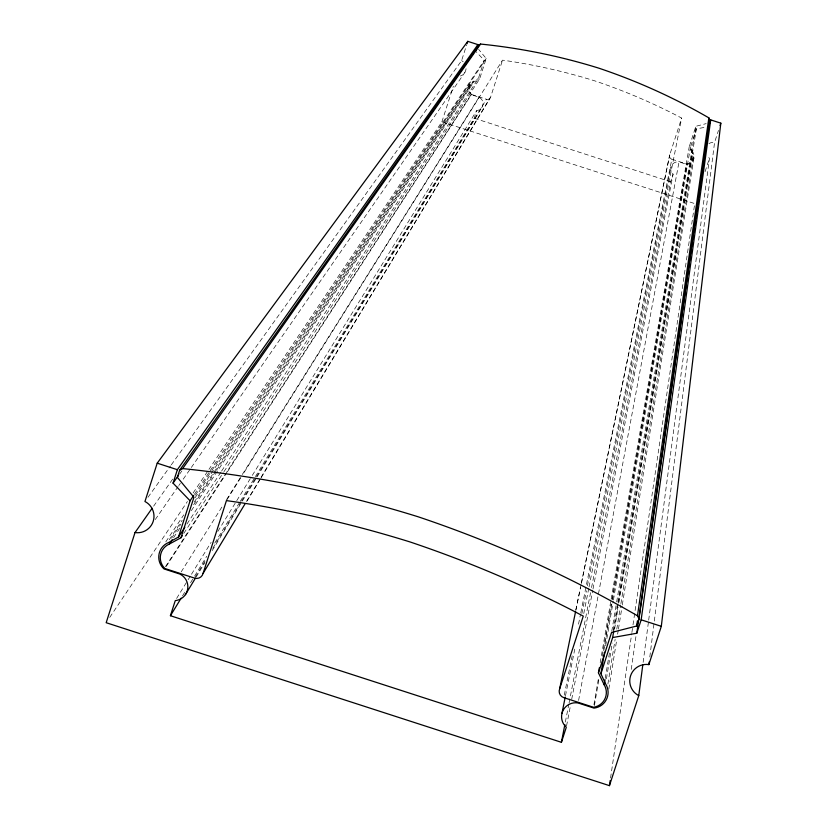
<?xml version="1.0" encoding="UTF-8"?>
<svg xmlns="http://www.w3.org/2000/svg" width="827" height="827" viewBox="0 0 827 827"><rect width="100%" height="100%" fill="white"/><g stroke="black" fill="none" stroke-linecap="round" stroke-linejoin="round"><path stroke-width="0.62" stroke-dasharray="4.13 3.1" d="M649.815 656.927L714.559 142.471L718.477 130.408M643.137 662.344L648.523 621.397M648.688 620.116L709.483 158.122A8.353 8.342 2 0 1 707.86 157.027M631.259 669.384L636.17 634.847M610.564 777.99L631.704 633.751M631.89 632.479L632.82 626.091M633.006 624.819L694.732 203.587L441.897 121.827L208.973 469.333M608.837 688.994L616.808 639.281M617.624 634.175L618.234 630.36M618.441 629.078L622.121 606.129M622.317 604.857L694.049 157.388M607.897 684.001L615.123 639.374M616.777 629.171L620.695 604.951M620.901 603.679L693.16 157.44M606.439 678.771L612.29 643.075M614.595 629.047L618.151 607.38M618.989 602.283L692.84 152.23L690.473 147.134L696.396 128.867L706.093 127.11M605.23 678.429L609.437 652.968M613.231 630.05L617.645 603.317M617.852 602.046L692.127 152.695L689.242 146.689L695.858 126.293L706.165 123.626M613.706 631.177L618.12 604.403M618.327 603.131L696.396 128.867M611.784 631.187L616.446 603.214M616.653 601.932L695.858 126.293M594.417 705.565L599.203 677.551M603.782 650.818L612.269 601.167M612.487 599.895L686.989 164.47A8.012 7.991 5.8 0 0 692.84 152.23M605.653 645.763L613.231 601.25M613.448 599.978L690.473 147.134M600.195 662.706L610.936 600.423M611.163 599.151L689.242 146.689M593.941 704.718L598.521 677.995M602.232 656.369L611.184 604.217M612.063 599.12L686.751 164.035A7.557 7.536 5.8 0 0 692.127 152.695M578.6 700.438L679.029 161.896L686.989 164.47M566.547 725.951L570.465 705.658M571.695 699.311L592.752 590.22M593 588.948L673.085 174.135A7.092 7.071 7.1 0 1 679.029 161.896M565.358 722.012L568.821 704.253M569.069 702.991L590.561 592.659M591.553 587.583L670.614 181.754L673.085 174.135M583.769 613.562L588.783 588.224M589.031 586.953L681.655 118.075L676.238 115.232A583.531 579.531 20.4 0 0 594.747 80.86A583.531 579.541 19.9 0 0 508.574 61.033L502.527 60.154L242.88 474.378M564.283 695.104L572.16 655.832M578.518 624.158L580.554 614.016M580.812 612.755L671.824 159.208A3.349 3.339 7.5 0 1 669.767 154.752L681.655 118.075M565.482 695.765L575.313 646.456M581.877 613.572L586.415 590.819M587.418 585.754L670.904 167.199M575.799 610.047L581.112 584.317M581.267 583.511L669.622 155.187M575.84 610.326L580.544 587.552M581.588 582.487L669.767 154.752M441.897 121.827L453.372 86.173M171.282 464.857L461.58 60.671L466.624 44.968M221.615 471.059L478.368 78.544L484.26 60.268L476.569 52.287M223.941 471.731L479.629 78.906L486.204 58.51L478.647 49.393M240.326 501.255L474.222 118.24L476.672 110.632A7.081 7.071 34.9 0 0 479.019 97.214L471.059 94.64L226.402 472.548M261.146 477.169L490.7 96.852L502.527 60.154M705.1 171.644L709.483 158.122M246.467 501.493L260.484 478.275M247.097 501.017L260.433 478.926M261.094 477.82L490.37 97.71M195.275 577.019L206.026 559.372M212.756 548.332L240.998 501.989M241.67 500.893L255.791 477.717M256.463 476.61L486.421 99.261A3.339 3.339 34.6 0 0 490.7 96.852M196.113 577.05L204.838 562.732M212.208 550.606L241.711 502.123M242.383 501.017L256.463 477.882M257.135 476.776L481.769 107.624M182.519 595.916L185.207 591.512M190.582 582.704L193.942 577.205M194.614 576.099L206.719 556.292M214.782 543.081L239.654 502.361M176.616 598.428L187.429 580.854M188.101 579.758L190.799 575.354M191.482 574.258L211.081 542.398M217.832 531.41L236.088 501.751M236.76 500.655L251.625 476.476M252.307 475.38L476.672 110.632M181.216 571.86L222.391 506.238M226.505 499.684L241.598 475.618M242.29 474.522L479.019 97.214M227.115 499.508L242.187 475.463M165.41 566.753L225.699 473.633M166.289 566.34L226.629 473.044M227.332 471.959L471.504 94.433A7.546 7.536 36.2 0 1 473.778 82.09L479.629 78.906M183.79 533.415L223.238 472.817M186.964 524.039L220.912 472.134M173.618 537.581L180.007 527.884M191.357 510.652L473.778 82.09M171.592 538.15L180.855 524.142M193.663 504.749L215.733 471.349M216.447 470.274L473.478 81.304L478.368 78.544M169.256 539.814L182.147 520.307M194.211 502.123L470.863 84.313M195.379 495.135L211.133 471.473M211.846 470.398L486.204 58.51M165.814 541.809L183.759 514.87M195.11 497.72L470.243 83.661M194.386 494.329L209.458 471.772M210.172 470.697L484.26 60.268M109.764 617.345L187.409 501.513M193.156 492.933L208.259 470.408M155.29 519.521L178.084 486.596M178.818 485.532L180.296 483.413M183.232 479.164L190.592 468.547M191.326 467.482L464.888 72.425M179.583 474.191L181.806 471.018M153.626 506.155L172.977 478.699M147.961 497.316L170.527 465.901M471.504 94.433L486.421 99.261M671.824 159.208L686.751 164.035M474.222 118.24L670.614 181.754M466.077 68.734A8.353 8.332 39.8 0 1 460.401 76.001M461.58 60.671A8.353 8.332 39.8 0 1 463.192 61.767M471.059 94.64A8.001 7.991 36.3 0 1 473.478 81.304M708.925 143.629A8.353 8.342 2 0 1 714.559 142.471"/><path stroke-width="1.24" d="M475.721 51.398L477.903 44.617L467.793 41.35L157.223 463.172L144.952 501.503A16.643 16.519 31.8 0 1 135.018 532.557L106.176 622.71L609.447 785.65L638.754 695.621A16.643 16.53 10.9 0 1 648.854 664.608L661.311 626.328L720.824 123.161L710.713 119.894L708.512 126.665L636.79 633.244L612.662 637.555L600.898 673.757L605.602 683.877A15.951 15.837 13 0 1 593.972 708.108L578.125 702.981A14.111 14.007 13.5 0 0 566.309 727.222L561.409 742.305L170.424 615.722L175.262 600.629A14.111 14.007 29.1 0 0 179.852 574.052L164.004 568.924A15.94 15.827 29.7 0 1 168.749 542.46L178.477 537.012L184.834 527.285M648.854 664.608L649.174 662.045M638.754 695.621L642.796 664.908M636.79 633.244L641.163 619.805L710.713 119.894M575.582 611.598L559.672 688.788A6.657 6.616 14 0 0 563.776 697.637L593.497 707.261A15.041 14.938 13 0 0 604.186 684.787L598.438 672.868L611.577 632.459L636.676 626.018L638.992 618.896L709.628 119.439L708.873 117.868A597.342 593.248 20.4 0 0 598.851 68.176A597.342 593.259 19.9 0 0 480.58 44.058L479.05 44.885L179.645 470.232L177.36 477.365L193.942 497.285L180.979 537.746L169.359 544.042A15.041 14.927 29.7 0 0 164.893 568.511L194.603 578.125A6.657 6.606 28.8 0 0 203.101 573.359L245.133 503.705M638.992 618.896L637.493 615.784L708.873 117.868M636.676 626.018L637.4 620.912M609.447 785.65L610.192 780.543M604.186 684.787L605.023 679.701M612.662 637.555L613.706 631.177M600.898 673.757L604.568 652.131M598.438 672.868L599.317 667.792M561.409 742.305L564.862 724.545M561.947 713.474L565.234 697.037M178.477 537.012L190.086 500.78L173.05 483.144L177.36 469.695L477.903 44.617M203.101 573.359L226.433 500.604L238.476 502.34A1156.394 1136.898 20.2 0 1 410.12 541.974A1156.363 1136.867 20.7 0 1 572.48 610.46L583.273 616.105L559.672 688.788M467.017 43.769L467.793 41.35M708.46 123.027L709.628 119.439M720.048 125.58L720.824 123.161M185.382 594.685L195.441 578.156M170.424 615.722L181.175 598.117M180.979 537.746L182.385 535.576M169.359 544.042L172.202 539.731M190.086 500.78L193.673 495.404M179.645 470.232L182.674 468.589L480.58 44.058M173.05 483.144L178.229 475.752M135.018 532.557L152.137 508.264M157.223 463.172L177.36 469.695M641.163 619.805L661.311 626.328M637.493 615.784A1183.737 1163.765 20.7 0 0 418.235 516.813A1183.757 1163.796 20.2 0 0 182.674 468.589"/></g></svg>
